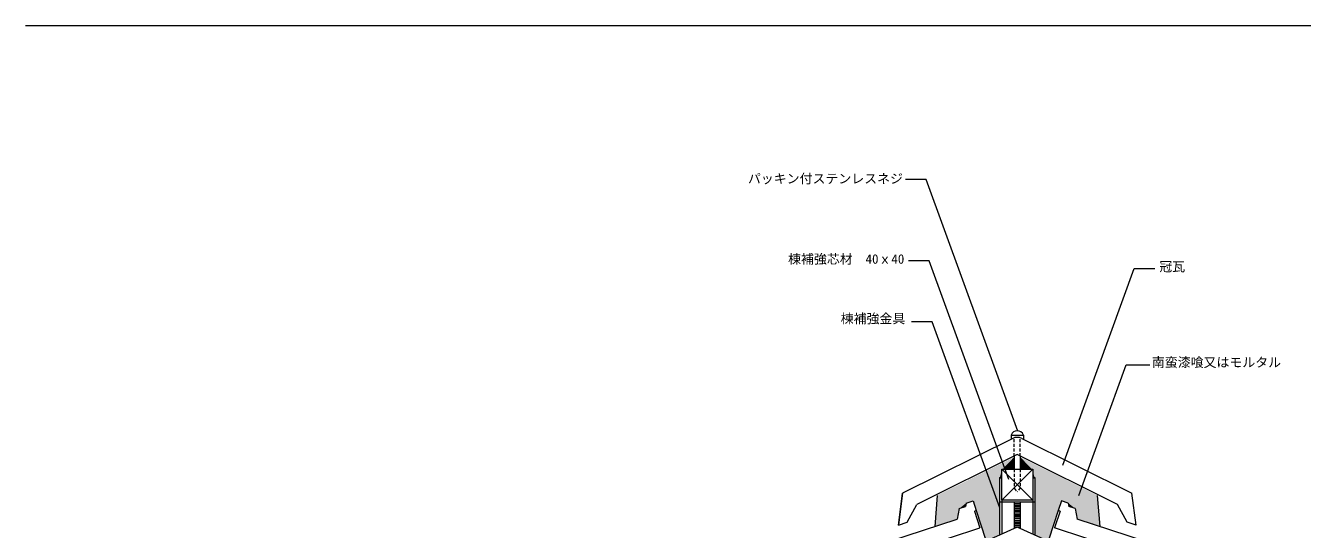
# Model space of a CAD drawing. Units: millimetres, scale not verified. Extents: x -198 to 202, y -140 to 130.
# Drawn here: x -197.6 to 49.5, y 32.6 to 130 of the extents above; entities that cross this region are included whole.
import ezdxf
from ezdxf.enums import TextEntityAlignment as Align

# ---------------------------------------------------------------- set-up
doc = ezdxf.new("R2010")
doc.units = ezdxf.units.MM
doc.header["$LTSCALE"] = 0.5
doc.linetypes.add('DASHED1', pattern=[1.8, 1.2, -0.6])
for name, color, linetype, lineweight in [('0-0', 5, 'Continuous', 18), ('1-0', 7, 'Continuous', 18), ('1-1', 7, 'Continuous', 18), ('1-2', 3, 'Continuous', 18), ('1-3', 7, 'Continuous', 18), ('1-5', 8, 'Continuous', 18)]:
    doc.layers.add(name, color=color, linetype=linetype, lineweight=lineweight)
doc.styles.add('ＭＳ ゴシック', font='')
doc.styles.get('ＭＳ ゴシック').set_extended_font_data('MS Gothic')

msp = doc.modelspace()

# ---------------------------------------------------------------- linework, layer by layer
at = {"layer": '0-0'}
msp.add_line((-197.5676, 130.0135), (202.4324, 130.0135), dxfattribs=at)
at = {"layer": '1-0', "color": 3}
for p, q in [((-6.5506, 50.1686), (-27.8757, 39.5701)), ((-4.8008, 50.1686), (16.5243, 39.5701)), ((-5.6757, 47.0356), (-25.0794, 37.3719)), ((13.7281, 37.3718), (-5.6757, 47.0356)), ((-27.8757, 39.5701), (-28.6757, 33.3701)), ((-28.6757, 33.3701), (-27.8757, 39.5701)), ((17.3243, 33.3701), (16.5243, 39.5701)), ((15.6273, 33.9701), (13.7281, 37.3718)), ((17.3243, 33.3701), (15.6273, 33.9701))]:
    msp.add_line(p, q, dxfattribs=at)
at = {"layer": '1-0'}
msp.add_line((8.8977, 33.6142), (8.8215, 33.6904), dxfattribs=at)
at = {"layer": '1-0', "color": 3}
msp.add_lwpolyline([(-28.6757, 33.3701), (-26.9786, 33.9701), (-25.0794, 37.3719)], dxfattribs=at)
msp.add_arc((-5.6757, 48.3701), 2, 64.05789, 115.94211, dxfattribs=at)
at = {"layer": '1-1'}
for p, q in [((-6.8757, 50.8279), (-4.4757, 50.8279)), ((-6.8757, 50.8279), (-6.8757, 50.007)), ((-4.4757, 50.8279), (-4.4757, 50.007)), ((-6.2757, 46.7368), (-6.2757, 44.2313)), ((-5.0757, 46.7368), (-5.0757, 44.2313)), ((-9.0757, 42.5981), (-9.0757, 37.8313)), ((-9.0757, 42.5981), (-8.6757, 42.5981)), ((-8.6757, 44.2313), (-2.6757, 38.2313)), ((-2.6757, 44.2313), (-8.6757, 38.2313)), ((-2.6757, 42.5981), (-2.2757, 42.5981)), ((-2.2757, 42.5981), (-2.2757, 37.8313)), ((-9.0757, 38.8892), (-9.0757, 31.5011)), ((-2.2757, 37.8313), (-9.0757, 37.8313)), ((-8.6757, 38.4892), (-8.6757, 31.6811)), ((-6.2757, 37.8313), (-6.2757, 34.256)), ((-6.2757, 37.8313), (-6.2757, 32.7611)), ((-6.2757, 37.5892), (-5.0757, 37.5892)), ((-6.2757, 37.2892), (-5.0757, 37.2892)), ((-5.0757, 37.8313), (-5.0757, 34.256)), ((-5.0757, 37.8313), (-5.0757, 32.761)), ((-2.6757, 38.4892), (-2.6757, 31.681)), ((-2.2757, 38.8892), (-2.2757, 31.501)), ((-6.2757, 36.9892), (-5.0757, 36.9892)), ((-6.2757, 36.6892), (-5.0757, 36.6892)), ((-6.2757, 36.3893), (-5.0757, 36.3893)), ((-6.2757, 36.0893), (-5.0757, 36.0893)), ((-6.2757, 35.7893), (-5.0757, 35.7893)), ((-6.2757, 35.4893), (-5.0757, 35.4893)), ((-6.2757, 35.1893), (-5.0757, 35.1893)), ((-6.2757, 34.9969), (-5.0757, 34.9969)), ((-6.2757, 34.6969), (-5.0757, 34.6969)), ((-6.2757, 34.2893), (-5.0757, 34.2893)), ((-6.2757, 33.9893), (-5.0757, 33.9893)), ((-6.2757, 33.6893), (-5.0757, 33.6893)), ((-6.2757, 33.3893), (-5.0757, 33.3893)), ((-6.2757, 33.0893), (-5.0757, 33.0893))]:
    msp.add_line(p, q, dxfattribs=at)
at = {"layer": '1-1', "linetype": 'DASHED1'}
for p, q in [((-6.2757, 46.7368), (-6.2757, 50.2667)), ((-5.0757, 46.7368), (-5.0757, 50.2162)), ((-5.0757, 44.2313), (-5.0757, 40.6313)), ((-5.0757, 40.6313), (-5.6757, 39.8131))]:
    msp.add_line(p, q, dxfattribs=at)
at = {"layer": '1-1', "color": 2}
for p, q in [((-5.6757, 33.031), (-19.6757, 26.731)), ((8.3243, 26.731), (-5.6757, 33.031))]:
    msp.add_line(p, q, dxfattribs=at)
at = {"layer": '1-1'}
msp.add_lwpolyline([(-8.6757, 38.2313), (-8.6757, 44.2313), (-2.6757, 44.2313), (-2.6757, 38.2313)], close=True, dxfattribs=at)
at = {"layer": '1-1', "linetype": 'DASHED1'}
msp.add_lwpolyline([(-6.2757, 44.2313), (-6.2757, 40.5245), (-5.6757, 39.8131)], dxfattribs=at)
at = {"layer": '1-1'}
msp.add_arc((-5.6757, 50.3643), 1.2864, 21.12288, 158.87712, dxfattribs=at)
at = {"layer": '1-2'}
for p, q in [((-15.5442, 37.6731), (-15.6657, 37.0024)), ((-15.5442, 37.6731), (-14.2132, 38.1073)), ((-14.2132, 38.1073), (-13.593, 36.2058)), ((2.8618, 38.1073), (2.2417, 36.2058)), ((2.8618, 38.1073), (2.2417, 36.2058)), ((4.1928, 37.6731), (2.8618, 38.1073)), ((4.1928, 37.6731), (2.8618, 38.1073)), ((4.1928, 37.6731), (4.3144, 37.0024)), ((4.1928, 37.6731), (4.3144, 37.0024)), ((-16.8792, 36.6066), (-17.2718, 34.5852)), ((-16.8792, 36.6066), (-15.6657, 37.0024)), ((-13.9733, 36.0818), (-13.593, 36.2058)), ((-13.9733, 36.0818), (-12.919, 32.8494)), ((2.622, 36.0818), (1.5677, 32.8494)), ((2.622, 36.0818), (1.5677, 32.8494)), ((2.622, 36.0818), (2.2417, 36.2058)), ((2.622, 36.0818), (2.2417, 36.2058)), ((5.5279, 36.6066), (4.3144, 37.0024)), ((5.5279, 36.6066), (4.3144, 37.0024)), ((5.5279, 36.6066), (5.9204, 34.5852)), ((5.5279, 36.6066), (5.9204, 34.5852)), ((-76.2158, 15.3601), (-17.2718, 34.5852)), ((-75.8088, 12.3373), (-12.919, 32.8494)), ((64.4574, 12.3373), (1.5677, 32.8494)), ((64.8645, 15.3601), (5.9204, 34.5852))]:
    msp.add_line(p, q, dxfattribs=at)
at = {"layer": '1-2', "color": 7}
for p, q in [((-14.2132, 38.1073), (-13.593, 36.2058)), ((2.8618, 38.1073), (2.2417, 36.2058)), ((2.8618, 38.1073), (2.2417, 36.2058)), ((-13.593, 36.2058), (-11.7946, 30.6917)), ((2.2417, 36.2058), (0.4432, 30.6917)), ((2.2417, 36.2058), (0.4432, 30.6917))]:
    msp.add_line(p, q, dxfattribs=at)
at = {"layer": '1-3'}
for p, q in [((-23.2729, 100.2292), (-27.2729, 100.2292)), ((-5.575, 51.6047), (-23.2729, 100.2292)), ((-22.7139, 84.5058), (-26.7139, 84.5058)), ((-7.3163, 42.2015), (-22.7139, 84.5058)), ((3.1317, 44.9876), (16.9725, 83.0148)), ((16.9725, 83.0148), (20.9725, 83.0148)), ((-22.1454, 72.6931), (-26.1454, 72.6931)), ((-9.0577, 36.7349), (-22.1454, 72.6931))]:
    msp.add_line(p, q, dxfattribs=at)
msp.add_lwpolyline([(6.2293, 39.1199), (15.4357, 64.4142), (19.9957, 64.4142)], dxfattribs=at)
at = {"layer": '1-5', "color": 7}
for p, q in [((-21.1557, 39.143), (-21.6442, 33.1591)), ((9.8043, 39.143), (10.2928, 33.1591)), ((9.8043, 39.143), (10.2928, 33.1591))]:
    msp.add_line(p, q, dxfattribs=at)
at = {"layer": '1-5'}
for points in [[(-6.2757, 46.5537), (-21.1557, 39.143), (-21.6442, 33.1591)], [(-6.2757, 46.5537), (-21.6442, 33.1591), (-16.8793, 36.6066)], [(-6.2757, 46.5537), (-16.8793, 36.6066), (-15.5442, 37.6731)], [(-8.6757, 44.0483), (-6.2757, 46.5537), (-15.5442, 37.6731)], [(-8.6757, 44.0483), (-6.2757, 44.0483), (-6.2757, 46.5537)], [(-5.0757, 46.5537), (9.8043, 39.143), (10.2928, 33.1591)], [(-5.0757, 46.5537), (10.2928, 33.1591), (5.5279, 36.6066)], [(-5.0757, 46.5537), (5.5279, 36.6066), (4.1928, 37.6731)], [(-2.6757, 44.0483), (-5.0757, 44.0483), (-5.0757, 46.5537)], [(-2.6757, 44.0483), (-5.0757, 46.5537), (4.1928, 37.6731)], [(-15.5442, 37.6731), (-9.0757, 42.415), (-8.6757, 44.0483)], [(-15.5442, 37.6731), (-14.2132, 38.1073), (-9.0757, 42.415)], [(-14.2132, 38.1073), (-11.6768, 30.3306), (-9.0757, 42.415)], [(-11.6768, 30.3306), (-9.0757, 31.5011), (-9.0757, 42.415)], [(-9.0757, 42.415), (-8.6757, 42.415), (-8.6757, 44.0483)], [(-2.2757, 42.415), (-2.6757, 42.415), (-2.6757, 44.0483)], [(4.1928, 37.6731), (-2.2757, 42.415), (-2.6757, 44.0483)], [(0.3254, 30.3306), (-2.2757, 31.5011), (-2.2757, 42.415)], [(2.8618, 38.1073), (0.3254, 30.3306), (-2.2757, 42.415)], [(4.1928, 37.6731), (2.8618, 38.1073), (-2.2757, 42.415)], [(-16.8793, 36.6066), (-15.6658, 37.0024), (-15.5442, 37.6731)], [(5.5279, 36.6066), (4.3144, 37.0024), (4.1928, 37.6731)], [(-21.6442, 33.1591), (-17.2718, 34.5852), (-16.8793, 36.6066)], [(10.2928, 33.1591), (5.9204, 34.5852), (5.5279, 36.6066)]]:
    msp.add_solid(points, dxfattribs=at)

# ---------------------------------------------------------------- texts
at = {"layer": '1-0', "style": 'ＭＳ ゴシック'}
msp.add_text('パッキン付ステンレスネジ', height=1.833, dxfattribs=at).set_placement((-57.7876, 98.9483), align=Align.BOTTOM_LEFT)
at = {"layer": '1-3', "style": 'ＭＳ ゴシック'}
for s, p in [('棟補強芯材\u300040ｘ40', (-50.015, 83.403)), ('冠瓦', (21.8151, 81.9288)), ('棟補強金具', (-39.8301, 71.878)), ('南蛮漆喰又はモルタル', (20.3862, 63.4308))]:
    msp.add_text(s, height=1.833, dxfattribs=at).set_placement(p, align=Align.BOTTOM_LEFT)

doc.saveas('drawing.dxf')
